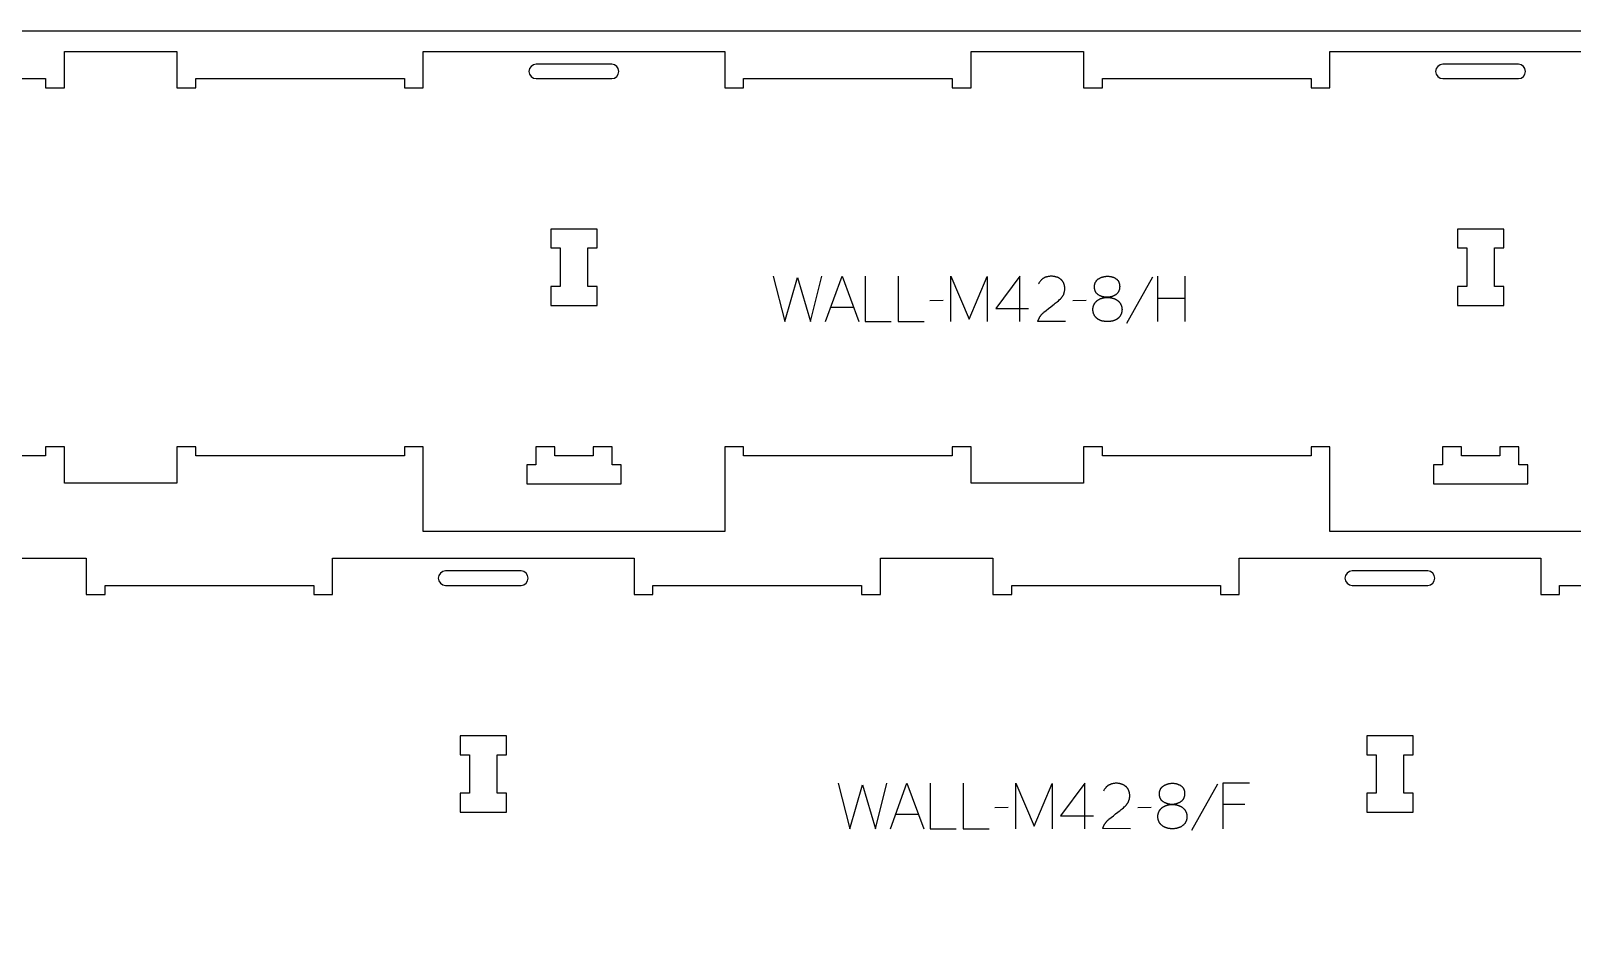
# Model space of a CAD drawing. Extents: x 2032 to 5216, y -27186 to -19593.
# Drawn here: x 3251 to 4271, y -23535 to -22937 of the extents above; entities that cross this region are included whole.
import ezdxf

# ---------------------------------------------------------------- set-up
doc = ezdxf.new("R2010")
doc.units = 0
for name, color, linetype in [('0_SHEET_SPRUCEPLY_2440X122', 1, 'CONTINUOUS'), ('1_ANYTOOL_1MMDEEP_LABELS_S', 2, 'CONTINUOUS'), ('3_ANYTOOL_CUTTHROUGH_INSID', 4, 'CONTINUOUS'), ('4_ANYTOOL_CUTTHROUGH_OUTSI', 5, 'CONTINUOUS')]:
    doc.layers.add(name, color=color, linetype=linetype)

msp = doc.modelspace()

# ---------------------------------------------------------------- linework, layer by layer
at = {"layer": '0_SHEET_SPRUCEPLY_2440X122'}
msp.add_lwpolyline([(4843.9, -22936.7), (4843.9, -24156.7), (2403.9, -24156.7), (2403.9, -22936.7)], close=True, dxfattribs=at)
at = {"layer": '1_ANYTOOL_1MMDEEP_LABELS_S'}
for points in [[(3742, -23099), (3749.7, -23129), (3758.1, -23099.9), (3766.6, -23129), (3774.1, -23099)], [(3776.7, -23129), (3787.6, -23099), (3798.6, -23129)], [(3802.9, -23099), (3802.9, -23129), (3820, -23129)], [(3824.7, -23099), (3824.7, -23129), (3841.8, -23129)], [(3859.6, -23129), (3859.6, -23099), (3871.6, -23127.4), (3883.6, -23099.1), (3883.6, -23129)], [(3905.2, -23129), (3905.2, -23099), (3889.2, -23120.3)], [(3935.4, -23129), (3917.1, -23128.9), (3917.2, -23128.5), (3917.3, -23128.2), (3917.4, -23128), (3917.5, -23127.8), (3917.6, -23127.6), (3917.7, -23127.4), (3917.8, -23127.2), (3917.9, -23126.9), (3918, -23126.7), (3918.1, -23126.5), (3918.2, -23126.3), (3918.3, -23126.1), (3918.4, -23125.9), (3918.5, -23125.7), (3918.7, -23125.5), (3918.8, -23125.3), (3918.9, -23125.2), (3919, -23125), (3919.2, -23124.8), (3919.3, -23124.6), (3919.5, -23124.4), (3919.6, -23124.3), (3919.8, -23124.1), (3919.9, -23123.9), (3920.1, -23123.7), (3920.3, -23123.6), (3920.4, -23123.4), (3920.6, -23123.2), (3920.8, -23123.1), (3921.1, -23122.8), (3922.6, -23121.6), (3924.1, -23120.4), (3925.6, -23119.2), (3927.1, -23118.1), (3927.9, -23117.5), (3928.6, -23116.9), (3929.3, -23116.4), (3930, -23115.8), (3930.7, -23115.2), (3931.3, -23114.6), (3932, -23114), (3932.6, -23113.4), (3932.7, -23113.2), (3932.8, -23113), (3933, -23112.9), (3933.1, -23112.7), (3933.2, -23112.6), (3933.4, -23112.4), (3933.5, -23112.2), (3933.6, -23112), (3933.7, -23111.9), (3933.8, -23111.7), (3933.9, -23111.5), (3934, -23111.3), (3934.1, -23111.2), (3934.2, -23111), (3934.2, -23110.8), (3934.3, -23110.6), (3934.4, -23110.4), (3934.5, -23110.2), (3934.5, -23110), (3934.6, -23109.8), (3934.6, -23109.6), (3934.7, -23109.4), (3934.7, -23109.2), (3934.8, -23109), (3934.8, -23108.8), (3934.8, -23108.6), (3934.9, -23108.3), (3934.9, -23108.1), (3934.9, -23107.9), (3934.9, -23107.7), (3934.9, -23107.5), (3934.9, -23107.2), (3934.9, -23107), (3934.9, -23106.7), (3934.9, -23106.5), (3934.9, -23106.3), (3934.9, -23106), (3934.8, -23105.8), (3934.8, -23105.6), (3934.8, -23105.3), (3934.7, -23105.1), (3934.7, -23104.9), (3934.6, -23104.7), (3934.6, -23104.5), (3934.5, -23104.3), (3934.4, -23104.1), (3934.4, -23103.9), (3934.3, -23103.7), (3934.2, -23103.5), (3934.1, -23103.3), (3934, -23103.1), (3933.9, -23103), (3933.8, -23102.8), (3933.7, -23102.6), (3933.6, -23102.4), (3933.5, -23102.3), (3933.4, -23102.1), (3933.2, -23102), (3933.1, -23101.8), (3933, -23101.7), (3932.8, -23101.5), (3932.7, -23101.4), (3932.5, -23101.2), (3932.4, -23101.1), (3932.2, -23101), (3932.1, -23100.9), (3931.9, -23100.7), (3931.7, -23100.6), (3931.6, -23100.5), (3931.4, -23100.4), (3931.2, -23100.3), (3931, -23100.2), (3930.9, -23100.1), (3930.7, -23100), (3930.5, -23099.9), (3930.3, -23099.8), (3930.1, -23099.7), (3929.9, -23099.7), (3929.7, -23099.6), (3929.5, -23099.5), (3929.3, -23099.5), (3929.1, -23099.4), (3928.9, -23099.4), (3928.7, -23099.3), (3928.5, -23099.3), (3928.3, -23099.2), (3928.1, -23099.2), (3927.8, -23099.1), (3927.6, -23099.1), (3927.4, -23099.1), (3927.2, -23099.1), (3926.9, -23099), (3926.7, -23099), (3926.5, -23099), (3926, -23099), (3925.6, -23099), (3925.3, -23099), (3924.9, -23099.1), (3924.6, -23099.1), (3924.2, -23099.1), (3923.9, -23099.2), (3923.6, -23099.3), (3923.2, -23099.3), (3922.9, -23099.4), (3922.8, -23099.5), (3922.6, -23099.5), (3922.5, -23099.6), (3922.3, -23099.6), (3922.2, -23099.7), (3922, -23099.7), (3921.9, -23099.8), (3921.7, -23099.8), (3921.6, -23099.9), (3921.5, -23100), (3921.3, -23100.1), (3921.2, -23100.1), (3921.1, -23100.2), (3920.9, -23100.3), (3920.8, -23100.4), (3920.7, -23100.4), (3920.5, -23100.5), (3920.4, -23100.6), (3920.3, -23100.7), (3920.2, -23100.8), (3920, -23100.9), (3919.9, -23101), (3919.8, -23101.1), (3919.7, -23101.2), (3919.6, -23101.3), (3919.4, -23101.4), (3919.3, -23101.5), (3919.2, -23101.6), (3919.1, -23101.8), (3919, -23101.9), (3918.9, -23102), (3918.8, -23102.1), (3918.6, -23102.4), (3918.4, -23102.6), (3918.2, -23102.9), (3918, -23103.2), (3917.8, -23103.5), (3917.7, -23103.8), (3917.5, -23104.1)], [(3992.9, -23099.5), (3975.7, -23130.2)], [(3996.4, -23099), (3996.4, -23129)], [(4014.7, -23129), (4014.7, -23099)], [(3780.2, -23119.4), (3795.1, -23119.4)], [(3854.5, -23115.1), (3845.7, -23115.2)], [(3889.2, -23120.3), (3911, -23120.3)], [(3949.1, -23115.1), (3940.3, -23115.2)], [(4014.7, -23113.7), (3996.4, -23113.7)], [(3784.9, -23434.3), (3792.7, -23464.3), (3801.1, -23435.2), (3809.6, -23464.3), (3817.1, -23434.3)], [(3819.7, -23464.3), (3830.5, -23434.3), (3841.6, -23464.3)], [(3845.9, -23434.3), (3845.9, -23464.3), (3863, -23464.3)], [(3867.7, -23434.3), (3867.7, -23464.3), (3884.8, -23464.3)], [(3902.6, -23464.3), (3902.6, -23434.3), (3914.6, -23462.7), (3926.6, -23434.4), (3926.6, -23464.3)], [(3948.1, -23464.3), (3948.2, -23434.3), (3932.2, -23455.7)], [(3978.4, -23464.3), (3960.1, -23464.2), (3960.2, -23463.8), (3960.3, -23463.5), (3960.4, -23463.3), (3960.5, -23463.1), (3960.5, -23462.9), (3960.6, -23462.7), (3960.7, -23462.5), (3960.8, -23462.2), (3960.9, -23462), (3961, -23461.8), (3961.2, -23461.6), (3961.3, -23461.4), (3961.4, -23461.2), (3961.5, -23461), (3961.6, -23460.8), (3961.8, -23460.7), (3961.9, -23460.5), (3962, -23460.3), (3962.2, -23460.1), (3962.3, -23459.9), (3962.5, -23459.7), (3962.6, -23459.6), (3962.8, -23459.4), (3962.9, -23459.2), (3963.1, -23459), (3963.2, -23458.9), (3963.4, -23458.7), (3963.6, -23458.5), (3963.8, -23458.4), (3964.1, -23458.1), (3965.6, -23456.9), (3967.1, -23455.7), (3968.6, -23454.5), (3970.1, -23453.4), (3970.9, -23452.8), (3971.6, -23452.3), (3972.3, -23451.7), (3973, -23451.1), (3973.7, -23450.5), (3974.3, -23449.9), (3974.9, -23449.3), (3975.5, -23448.7), (3975.7, -23448.5), (3975.8, -23448.4), (3976, -23448.2), (3976.1, -23448), (3976.2, -23447.9), (3976.3, -23447.7), (3976.5, -23447.5), (3976.6, -23447.4), (3976.7, -23447.2), (3976.8, -23447), (3976.9, -23446.8), (3977, -23446.6), (3977.1, -23446.5), (3977.1, -23446.3), (3977.2, -23446.1), (3977.3, -23445.9), (3977.4, -23445.7), (3977.4, -23445.5), (3977.5, -23445.3), (3977.6, -23445.1), (3977.6, -23444.9), (3977.7, -23444.7), (3977.7, -23444.5), (3977.7, -23444.3), (3977.8, -23444.1), (3977.8, -23443.9), (3977.8, -23443.6), (3977.9, -23443.4), (3977.9, -23443.2), (3977.9, -23443), (3977.9, -23442.8), (3977.9, -23442.5), (3977.9, -23442.3), (3977.9, -23442), (3977.9, -23441.8), (3977.9, -23441.6), (3977.8, -23441.3), (3977.8, -23441.1), (3977.8, -23440.9), (3977.7, -23440.6), (3977.7, -23440.4), (3977.6, -23440.2), (3977.6, -23440), (3977.5, -23439.8), (3977.5, -23439.6), (3977.4, -23439.4), (3977.3, -23439.2), (3977.3, -23439), (3977.2, -23438.8), (3977.1, -23438.6), (3977, -23438.4), (3976.9, -23438.3), (3976.8, -23438.1), (3976.7, -23437.9), (3976.6, -23437.7), (3976.5, -23437.6), (3976.3, -23437.4), (3976.2, -23437.3), (3976.1, -23437.1), (3976, -23437), (3975.8, -23436.8), (3975.7, -23436.7), (3975.5, -23436.5), (3975.4, -23436.4), (3975.2, -23436.3), (3975, -23436.2), (3974.9, -23436), (3974.7, -23435.9), (3974.5, -23435.8), (3974.4, -23435.7), (3974.2, -23435.6), (3974, -23435.5), (3973.8, -23435.4), (3973.7, -23435.3), (3973.5, -23435.2), (3973.3, -23435.1), (3973.1, -23435.1), (3972.9, -23435), (3972.7, -23434.9), (3972.5, -23434.8), (3972.3, -23434.8), (3972.1, -23434.7), (3971.9, -23434.7), (3971.7, -23434.6), (3971.5, -23434.6), (3971.3, -23434.5), (3971, -23434.5), (3970.8, -23434.4), (3970.6, -23434.4), (3970.4, -23434.4), (3970.2, -23434.4), (3969.9, -23434.3), (3969.7, -23434.3), (3969.5, -23434.3), (3969, -23434.3), (3968.6, -23434.3), (3968.3, -23434.3), (3967.9, -23434.4), (3967.6, -23434.4), (3967.2, -23434.4), (3966.9, -23434.5), (3966.5, -23434.6), (3966.2, -23434.6), (3965.9, -23434.7), (3965.8, -23434.8), (3965.6, -23434.8), (3965.5, -23434.9), (3965.3, -23434.9), (3965.2, -23435), (3965, -23435), (3964.9, -23435.1), (3964.7, -23435.2), (3964.6, -23435.2), (3964.4, -23435.3), (3964.3, -23435.4), (3964.2, -23435.4), (3964, -23435.5), (3963.9, -23435.6), (3963.8, -23435.7), (3963.6, -23435.7), (3963.5, -23435.8), (3963.4, -23435.9), (3963.3, -23436), (3963.1, -23436.1), (3963, -23436.2), (3962.9, -23436.3), (3962.8, -23436.4), (3962.7, -23436.5), (3962.5, -23436.6), (3962.4, -23436.7), (3962.3, -23436.8), (3962.2, -23436.9), (3962.1, -23437.1), (3962, -23437.2), (3961.9, -23437.3), (3961.8, -23437.4), (3961.6, -23437.7), (3961.4, -23437.9), (3961.2, -23438.2), (3961, -23438.5), (3960.8, -23438.8), (3960.7, -23439.1), (3960.5, -23439.4)], [(4035.9, -23434.8), (4018.7, -23465.6)], [(4057.1, -23434.3), (4039.5, -23434.3), (4039.5, -23464.3)], [(4054, -23448.3), (4039.5, -23448.3)], [(3823.1, -23454.8), (3838, -23454.8)], [(3897.4, -23450.4), (3888.7, -23450.5)], [(3932.2, -23455.7), (3953.9, -23455.7)], [(3992.1, -23450.4), (3983.3, -23450.5)]]:
    msp.add_lwpolyline(points, dxfattribs=at)
for points in [[(3963.3, -23099), (3963.7, -23099), (3964.1, -23099), (3964.5, -23099.1), (3964.7, -23099.1), (3964.9, -23099.1), (3965.1, -23099.1), (3965.3, -23099.2), (3965.5, -23099.2), (3965.6, -23099.2), (3965.8, -23099.3), (3966, -23099.3), (3966.2, -23099.4), (3966.4, -23099.4), (3966.5, -23099.5), (3966.7, -23099.5), (3966.9, -23099.6), (3967.1, -23099.7), (3967.2, -23099.7), (3967.4, -23099.8), (3967.6, -23099.9), (3967.7, -23099.9), (3967.9, -23100), (3968, -23100.1), (3968.2, -23100.2), (3968.3, -23100.3), (3968.5, -23100.4), (3968.6, -23100.5), (3968.8, -23100.6), (3968.9, -23100.7), (3969.1, -23100.8), (3969.2, -23100.9), (3969.4, -23101), (3969.5, -23101.1), (3969.6, -23101.2), (3969.7, -23101.4), (3969.8, -23101.5), (3970, -23101.6), (3970.1, -23101.8), (3970.2, -23101.9), (3970.3, -23102), (3970.4, -23102.2), (3970.4, -23102.3), (3970.5, -23102.5), (3970.6, -23102.6), (3970.7, -23102.8), (3970.7, -23102.9), (3970.8, -23103.1), (3970.9, -23103.3), (3970.9, -23103.5), (3971, -23103.6), (3971, -23103.8), (3971.1, -23104), (3971.1, -23104.2), (3971.1, -23104.4), (3971.2, -23104.6), (3971.2, -23104.7), (3971.2, -23104.9), (3971.2, -23105.2), (3971.2, -23105.4), (3971.3, -23105.6), (3971.3, -23105.8), (3971.3, -23106), (3971.2, -23106.2), (3971.2, -23106.4), (3971.2, -23106.7), (3971.2, -23106.9), (3971.2, -23107.1), (3971.1, -23107.3), (3971.1, -23107.5), (3971.1, -23107.7), (3971, -23107.9), (3971, -23108.1), (3970.9, -23108.2), (3970.8, -23108.4), (3970.8, -23108.6), (3970.7, -23108.8), (3970.6, -23108.9), (3970.5, -23109.1), (3970.4, -23109.3), (3970.3, -23109.4), (3970.3, -23109.6), (3970.1, -23109.7), (3970, -23109.9), (3969.9, -23110), (3969.8, -23110.2), (3969.7, -23110.3), (3969.6, -23110.5), (3969.4, -23110.6), (3969.3, -23110.7), (3969.1, -23110.8), (3969, -23111), (3968.8, -23111.1), (3968.7, -23111.2), (3968.5, -23111.3), (3968.4, -23111.4), (3968.2, -23111.5), (3968, -23111.6), (3967.9, -23111.7), (3967.7, -23111.8), (3967.5, -23111.9), (3967.4, -23111.9), (3967.2, -23112), (3967, -23112.1), (3966.8, -23112.2), (3966.7, -23112.2), (3966.5, -23112.3), (3966.3, -23112.4), (3966.1, -23112.4), (3966, -23112.5), (3965.8, -23112.5), (3965.6, -23112.6), (3965.4, -23112.6), (3965.2, -23112.7), (3965, -23112.7), (3964.8, -23112.8), (3964.7, -23112.8), (3964.5, -23112.8), (3964.3, -23112.9), (3964.1, -23112.9), (3963.9, -23112.9), (3963.7, -23112.9), (3963.5, -23112.9), (3963.3, -23112.9), (3962.9, -23112.9), (3962.5, -23112.9), (3962.1, -23112.9), (3961.8, -23112.9), (3961.6, -23112.9), (3961.4, -23112.8), (3961.2, -23112.8), (3961, -23112.8), (3960.8, -23112.7), (3960.7, -23112.7), (3960.5, -23112.7), (3960.3, -23112.6), (3960.1, -23112.6), (3959.9, -23112.5), (3959.8, -23112.5), (3959.6, -23112.4), (3959.4, -23112.4), (3959.2, -23112.3), (3959.1, -23112.2), (3958.9, -23112.2), (3958.7, -23112.1), (3958.5, -23112), (3958.4, -23111.9), (3958.2, -23111.9), (3957.9, -23111.7), (3957.5, -23111.5), (3957.2, -23111.3), (3957.1, -23111.2), (3956.9, -23111.1), (3956.8, -23111), (3956.6, -23110.9), (3956.5, -23110.7), (3956.3, -23110.6), (3956.3, -23110.6), (3956.2, -23110.5), (3956.1, -23110.4), (3956.1, -23110.4), (3956, -23110.3), (3956, -23110.2), (3955.9, -23110.2), (3955.9, -23110.1), (3955.8, -23110), (3955.7, -23109.9), (3955.7, -23109.9), (3955.6, -23109.8), (3955.6, -23109.7), (3955.5, -23109.7), (3955.5, -23109.6), (3955.4, -23109.5), (3955.4, -23109.3), (3955.3, -23109.2), (3955.2, -23109), (3955.1, -23108.8), (3955.1, -23108.7), (3955, -23108.5), (3954.9, -23108.3), (3954.9, -23108.1), (3954.8, -23107.9), (3954.8, -23107.7), (3954.8, -23107.5), (3954.7, -23107.3), (3954.7, -23107.1), (3954.7, -23106.9), (3954.6, -23106.7), (3954.6, -23106.5), (3954.6, -23106.3), (3954.6, -23106), (3954.6, -23105.8), (3954.6, -23105.6), (3954.6, -23105.4), (3954.7, -23105.2), (3954.7, -23104.9), (3954.7, -23104.7), (3954.8, -23104.5), (3954.8, -23104.3), (3954.8, -23104.1), (3954.9, -23103.9), (3954.9, -23103.8), (3955, -23103.6), (3955.1, -23103.4), (3955.1, -23103.2), (3955.2, -23103), (3955.3, -23102.9), (3955.4, -23102.7), (3955.5, -23102.6), (3955.6, -23102.4), (3955.7, -23102.2), (3955.7, -23102.2), (3955.8, -23102.1), (3955.8, -23102), (3955.9, -23101.9), (3956, -23101.8), (3956.1, -23101.7), (3956.2, -23101.5), (3956.4, -23101.4), (3956.5, -23101.3), (3956.6, -23101.2), (3956.8, -23101), (3956.9, -23100.9), (3957.1, -23100.8), (3957.3, -23100.7), (3957.4, -23100.6), (3957.6, -23100.5), (3957.8, -23100.4), (3957.9, -23100.3), (3958.1, -23100.2), (3958.3, -23100.1), (3958.5, -23100), (3958.6, -23100), (3958.8, -23099.9), (3959, -23099.8), (3959.2, -23099.7), (3959.3, -23099.7), (3959.5, -23099.6), (3959.7, -23099.5), (3959.9, -23099.5), (3960.1, -23099.4), (3960.3, -23099.4), (3960.5, -23099.3), (3960.7, -23099.3), (3960.9, -23099.2), (3961, -23099.2), (3961.2, -23099.2), (3961.6, -23099.1), (3962, -23099.1), (3962.4, -23099), (3962.9, -23099)], [(3963.2, -23113), (3963.7, -23113), (3964.2, -23113.1), (3964.5, -23113.1), (3964.7, -23113.1), (3965, -23113.1), (3965.2, -23113.2), (3965.5, -23113.2), (3965.7, -23113.2), (3965.9, -23113.3), (3966.2, -23113.3), (3966.4, -23113.4), (3966.6, -23113.4), (3966.8, -23113.5), (3967.1, -23113.6), (3967.3, -23113.6), (3967.5, -23113.7), (3967.7, -23113.8), (3967.9, -23113.9), (3968.1, -23114), (3968.3, -23114.1), (3968.5, -23114.2), (3968.7, -23114.3), (3968.9, -23114.4), (3969.1, -23114.5), (3969.3, -23114.6), (3969.4, -23114.7), (3969.6, -23114.8), (3969.8, -23115), (3970, -23115.1), (3970.1, -23115.2), (3970.3, -23115.4), (3970.4, -23115.5), (3970.6, -23115.7), (3970.7, -23115.8), (3970.9, -23116), (3971, -23116.1), (3971.1, -23116.3), (3971.3, -23116.4), (3971.4, -23116.6), (3971.5, -23116.7), (3971.6, -23116.9), (3971.7, -23117.1), (3971.8, -23117.3), (3971.9, -23117.4), (3972, -23117.6), (3972.1, -23117.8), (3972.2, -23118), (3972.3, -23118.2), (3972.3, -23118.3), (3972.4, -23118.5), (3972.4, -23118.7), (3972.5, -23118.9), (3972.5, -23119.1), (3972.6, -23119.3), (3972.6, -23119.5), (3972.7, -23119.7), (3972.7, -23119.9), (3972.7, -23120.2), (3972.7, -23120.4), (3972.7, -23120.6), (3972.8, -23120.8), (3972.8, -23121), (3972.8, -23121.3), (3972.7, -23121.5), (3972.7, -23121.7), (3972.7, -23121.9), (3972.7, -23122.1), (3972.7, -23122.3), (3972.6, -23122.6), (3972.6, -23122.8), (3972.5, -23123), (3972.5, -23123.2), (3972.4, -23123.4), (3972.4, -23123.6), (3972.3, -23123.8), (3972.3, -23123.9), (3972.2, -23124.1), (3972.1, -23124.3), (3972, -23124.5), (3971.9, -23124.7), (3971.8, -23124.8), (3971.7, -23125), (3971.6, -23125.2), (3971.5, -23125.3), (3971.4, -23125.5), (3971.3, -23125.7), (3971.1, -23125.8), (3971, -23126), (3970.9, -23126.1), (3970.7, -23126.3), (3970.6, -23126.4), (3970.4, -23126.6), (3970.3, -23126.7), (3970.1, -23126.8), (3970, -23127), (3969.8, -23127.1), (3969.6, -23127.2), (3969.4, -23127.3), (3969.3, -23127.5), (3969.1, -23127.6), (3968.9, -23127.7), (3968.7, -23127.8), (3968.5, -23127.9), (3968.3, -23128), (3968.1, -23128.1), (3967.9, -23128.2), (3967.7, -23128.2), (3967.5, -23128.3), (3967.3, -23128.4), (3967.1, -23128.5), (3966.8, -23128.5), (3966.6, -23128.6), (3966.4, -23128.6), (3966.2, -23128.7), (3965.9, -23128.8), (3965.7, -23128.8), (3965.5, -23128.8), (3965.2, -23128.9), (3965, -23128.9), (3964.7, -23128.9), (3964.5, -23129), (3964.2, -23129), (3963.7, -23129), (3963.2, -23129), (3962.6, -23129), (3962.1, -23129), (3961.9, -23129), (3961.6, -23128.9), (3961.4, -23128.9), (3961.1, -23128.9), (3960.9, -23128.8), (3960.6, -23128.8), (3960.4, -23128.8), (3960.2, -23128.7), (3959.9, -23128.6), (3959.7, -23128.6), (3959.5, -23128.5), (3959.3, -23128.5), (3959.1, -23128.4), (3958.9, -23128.3), (3958.6, -23128.2), (3958.4, -23128.2), (3958.2, -23128.1), (3958, -23128), (3957.8, -23127.9), (3957.7, -23127.8), (3957.5, -23127.7), (3957.3, -23127.6), (3957.1, -23127.5), (3956.9, -23127.3), (3956.7, -23127.2), (3956.6, -23127.1), (3956.4, -23127), (3956.2, -23126.8), (3956.1, -23126.7), (3955.9, -23126.6), (3955.8, -23126.4), (3955.6, -23126.3), (3955.5, -23126.1), (3955.3, -23126), (3955.2, -23125.8), (3955.1, -23125.7), (3955, -23125.5), (3954.8, -23125.3), (3954.7, -23125.2), (3954.6, -23125), (3954.5, -23124.8), (3954.4, -23124.7), (3954.3, -23124.5), (3954.3, -23124.3), (3954.2, -23124.1), (3954.1, -23123.9), (3954, -23123.8), (3954, -23123.6), (3953.9, -23123.4), (3953.9, -23123.2), (3953.8, -23123), (3953.8, -23122.8), (3953.7, -23122.6), (3953.7, -23122.3), (3953.7, -23122.1), (3953.6, -23121.9), (3953.6, -23121.7), (3953.6, -23121.5), (3953.6, -23121.3), (3953.6, -23121), (3953.6, -23120.8), (3953.6, -23120.6), (3953.6, -23120.4), (3953.6, -23120.2), (3953.7, -23119.9), (3953.7, -23119.7), (3953.7, -23119.5), (3953.8, -23119.3), (3953.8, -23119.1), (3953.9, -23118.9), (3953.9, -23118.7), (3954, -23118.5), (3954, -23118.3), (3954.1, -23118.2), (3954.2, -23118), (3954.3, -23117.8), (3954.3, -23117.6), (3954.4, -23117.4), (3954.5, -23117.3), (3954.6, -23117.1), (3954.7, -23116.9), (3954.8, -23116.7), (3955, -23116.6), (3955.1, -23116.4), (3955.2, -23116.3), (3955.3, -23116.1), (3955.5, -23116), (3955.6, -23115.8), (3955.8, -23115.7), (3955.9, -23115.5), (3956.1, -23115.4), (3956.2, -23115.2), (3956.4, -23115.1), (3956.6, -23115), (3956.7, -23114.8), (3956.9, -23114.7), (3957.1, -23114.6), (3957.3, -23114.5), (3957.5, -23114.4), (3957.7, -23114.3), (3957.8, -23114.2), (3958, -23114.1), (3958.2, -23114), (3958.4, -23113.9), (3958.6, -23113.8), (3958.9, -23113.7), (3959.1, -23113.6), (3959.3, -23113.6), (3959.5, -23113.5), (3959.7, -23113.4), (3959.9, -23113.4), (3960.2, -23113.3), (3960.4, -23113.3), (3960.6, -23113.2), (3960.9, -23113.2), (3961.1, -23113.2), (3961.4, -23113.1), (3961.6, -23113.1), (3961.9, -23113.1), (3962.1, -23113.1), (3962.6, -23113)], [(4006.3, -23434.3), (4006.7, -23434.3), (4007.1, -23434.3), (4007.5, -23434.4), (4007.7, -23434.4), (4007.9, -23434.4), (4008.1, -23434.4), (4008.3, -23434.5), (4008.4, -23434.5), (4008.6, -23434.5), (4008.8, -23434.6), (4009, -23434.6), (4009.2, -23434.7), (4009.3, -23434.7), (4009.5, -23434.8), (4009.7, -23434.8), (4009.9, -23434.9), (4010, -23435), (4010.2, -23435), (4010.4, -23435.1), (4010.5, -23435.2), (4010.7, -23435.3), (4010.9, -23435.3), (4011, -23435.4), (4011.2, -23435.5), (4011.3, -23435.6), (4011.5, -23435.7), (4011.6, -23435.8), (4011.8, -23435.9), (4011.9, -23436), (4012.1, -23436.1), (4012.2, -23436.2), (4012.3, -23436.3), (4012.5, -23436.4), (4012.6, -23436.5), (4012.7, -23436.7), (4012.8, -23436.8), (4012.9, -23436.9), (4013, -23437.1), (4013.1, -23437.2), (4013.2, -23437.3), (4013.3, -23437.5), (4013.4, -23437.6), (4013.5, -23437.8), (4013.6, -23437.9), (4013.7, -23438.1), (4013.7, -23438.3), (4013.8, -23438.4), (4013.9, -23438.6), (4013.9, -23438.8), (4014, -23438.9), (4014, -23439.1), (4014.1, -23439.3), (4014.1, -23439.5), (4014.1, -23439.7), (4014.2, -23439.9), (4014.2, -23440.1), (4014.2, -23440.3), (4014.2, -23440.5), (4014.2, -23440.7), (4014.2, -23440.9), (4014.2, -23441.1), (4014.2, -23441.3), (4014.2, -23441.5), (4014.2, -23441.7), (4014.2, -23442), (4014.2, -23442.2), (4014.1, -23442.4), (4014.1, -23442.6), (4014.1, -23442.8), (4014, -23443), (4014, -23443.2), (4013.9, -23443.4), (4013.9, -23443.5), (4013.8, -23443.7), (4013.7, -23443.9), (4013.7, -23444.1), (4013.6, -23444.3), (4013.5, -23444.4), (4013.4, -23444.6), (4013.3, -23444.7), (4013.2, -23444.9), (4013.1, -23445.1), (4013, -23445.2), (4012.9, -23445.3), (4012.8, -23445.5), (4012.7, -23445.6), (4012.5, -23445.8), (4012.4, -23445.9), (4012.3, -23446), (4012.1, -23446.1), (4012, -23446.3), (4011.8, -23446.4), (4011.7, -23446.5), (4011.5, -23446.6), (4011.3, -23446.7), (4011.2, -23446.8), (4011, -23446.9), (4010.8, -23447), (4010.7, -23447.1), (4010.5, -23447.2), (4010.3, -23447.3), (4010.2, -23447.3), (4010, -23447.4), (4009.8, -23447.5), (4009.6, -23447.6), (4009.5, -23447.6), (4009.3, -23447.7), (4009.1, -23447.7), (4008.9, -23447.8), (4008.7, -23447.9), (4008.6, -23447.9), (4008.4, -23447.9), (4008.2, -23448), (4008, -23448), (4007.8, -23448.1), (4007.6, -23448.1), (4007.4, -23448.1), (4007.3, -23448.2), (4007.1, -23448.2), (4006.9, -23448.2), (4006.7, -23448.2), (4006.5, -23448.2), (4006.3, -23448.2), (4005.9, -23448.2), (4005.5, -23448.2), (4005.1, -23448.2), (4004.7, -23448.2), (4004.6, -23448.2), (4004.4, -23448.1), (4004.2, -23448.1), (4004, -23448.1), (4003.8, -23448), (4003.6, -23448), (4003.5, -23448), (4003.3, -23447.9), (4003.1, -23447.9), (4002.9, -23447.8), (4002.7, -23447.8), (4002.6, -23447.7), (4002.4, -23447.7), (4002.2, -23447.6), (4002, -23447.5), (4001.9, -23447.5), (4001.7, -23447.4), (4001.5, -23447.3), (4001.4, -23447.2), (4001.2, -23447.2), (4000.9, -23447), (4000.5, -23446.8), (4000.2, -23446.6), (4000, -23446.5), (3999.9, -23446.4), (3999.7, -23446.3), (3999.6, -23446.2), (3999.5, -23446.1), (3999.3, -23445.9), (3999.3, -23445.9), (3999.2, -23445.8), (3999.1, -23445.7), (3999.1, -23445.7), (3999, -23445.6), (3998.9, -23445.5), (3998.9, -23445.5), (3998.8, -23445.4), (3998.8, -23445.3), (3998.7, -23445.3), (3998.7, -23445.2), (3998.6, -23445.1), (3998.6, -23445), (3998.5, -23445), (3998.5, -23444.9), (3998.4, -23444.8), (3998.3, -23444.6), (3998.3, -23444.5), (3998.2, -23444.3), (3998.1, -23444.1), (3998, -23444), (3998, -23443.8), (3997.9, -23443.6), (3997.9, -23443.4), (3997.8, -23443.2), (3997.8, -23443), (3997.7, -23442.8), (3997.7, -23442.6), (3997.7, -23442.4), (3997.6, -23442.2), (3997.6, -23442), (3997.6, -23441.8), (3997.6, -23441.6), (3997.6, -23441.3), (3997.6, -23441.1), (3997.6, -23440.9), (3997.6, -23440.7), (3997.6, -23440.5), (3997.7, -23440.2), (3997.7, -23440), (3997.7, -23439.8), (3997.8, -23439.6), (3997.8, -23439.4), (3997.9, -23439.3), (3997.9, -23439.1), (3998, -23438.9), (3998, -23438.7), (3998.1, -23438.5), (3998.2, -23438.4), (3998.3, -23438.2), (3998.3, -23438), (3998.4, -23437.9), (3998.5, -23437.7), (3998.6, -23437.5), (3998.7, -23437.5), (3998.7, -23437.4), (3998.8, -23437.3), (3998.9, -23437.3), (3999, -23437.1), (3999.1, -23437), (3999.2, -23436.8), (3999.3, -23436.7), (3999.5, -23436.6), (3999.6, -23436.5), (3999.8, -23436.3), (3999.9, -23436.2), (4000.1, -23436.1), (4000.2, -23436), (4000.4, -23435.9), (4000.6, -23435.8), (4000.7, -23435.7), (4000.9, -23435.6), (4001.1, -23435.5), (4001.3, -23435.4), (4001.4, -23435.3), (4001.6, -23435.3), (4001.8, -23435.2), (4002, -23435.1), (4002.1, -23435), (4002.3, -23435), (4002.5, -23434.9), (4002.7, -23434.8), (4002.9, -23434.8), (4003.1, -23434.7), (4003.3, -23434.7), (4003.4, -23434.6), (4003.6, -23434.6), (4003.8, -23434.5), (4004, -23434.5), (4004.2, -23434.5), (4004.6, -23434.4), (4005, -23434.4), (4005.4, -23434.3), (4005.8, -23434.3)], [(4006.1, -23448.3), (4006.7, -23448.3), (4007.2, -23448.4), (4007.4, -23448.4), (4007.7, -23448.4), (4007.9, -23448.4), (4008.2, -23448.5), (4008.4, -23448.5), (4008.7, -23448.5), (4008.9, -23448.6), (4009.1, -23448.6), (4009.4, -23448.7), (4009.6, -23448.7), (4009.8, -23448.8), (4010, -23448.9), (4010.3, -23448.9), (4010.5, -23449), (4010.7, -23449.1), (4010.9, -23449.2), (4011.1, -23449.3), (4011.3, -23449.4), (4011.5, -23449.5), (4011.7, -23449.6), (4011.9, -23449.7), (4012.1, -23449.8), (4012.2, -23449.9), (4012.4, -23450), (4012.6, -23450.1), (4012.8, -23450.3), (4012.9, -23450.4), (4013.1, -23450.5), (4013.3, -23450.7), (4013.4, -23450.8), (4013.6, -23451), (4013.7, -23451.1), (4013.9, -23451.3), (4014, -23451.4), (4014.1, -23451.6), (4014.3, -23451.7), (4014.4, -23451.9), (4014.5, -23452), (4014.6, -23452.2), (4014.7, -23452.4), (4014.8, -23452.6), (4014.9, -23452.7), (4015, -23452.9), (4015.1, -23453.1), (4015.2, -23453.3), (4015.2, -23453.5), (4015.3, -23453.6), (4015.4, -23453.8), (4015.4, -23454), (4015.5, -23454.2), (4015.5, -23454.4), (4015.6, -23454.6), (4015.6, -23454.8), (4015.6, -23455), (4015.7, -23455.2), (4015.7, -23455.5), (4015.7, -23455.7), (4015.7, -23455.9), (4015.7, -23456.1), (4015.7, -23456.3), (4015.7, -23456.6), (4015.7, -23456.8), (4015.7, -23457), (4015.7, -23457.2), (4015.7, -23457.4), (4015.6, -23457.7), (4015.6, -23457.9), (4015.6, -23458.1), (4015.5, -23458.3), (4015.5, -23458.5), (4015.4, -23458.7), (4015.4, -23458.9), (4015.3, -23459.1), (4015.2, -23459.2), (4015.2, -23459.4), (4015.1, -23459.6), (4015, -23459.8), (4014.9, -23460), (4014.8, -23460.1), (4014.7, -23460.3), (4014.6, -23460.5), (4014.5, -23460.6), (4014.4, -23460.8), (4014.3, -23461), (4014.1, -23461.1), (4014, -23461.3), (4013.9, -23461.4), (4013.7, -23461.6), (4013.6, -23461.7), (4013.4, -23461.9), (4013.3, -23462), (4013.1, -23462.1), (4012.9, -23462.3), (4012.8, -23462.4), (4012.6, -23462.5), (4012.4, -23462.7), (4012.2, -23462.8), (4012.1, -23462.9), (4011.9, -23463), (4011.7, -23463.1), (4011.5, -23463.2), (4011.3, -23463.3), (4011.1, -23463.4), (4010.9, -23463.5), (4010.7, -23463.5), (4010.5, -23463.6), (4010.3, -23463.7), (4010, -23463.8), (4009.8, -23463.8), (4009.6, -23463.9), (4009.4, -23464), (4009.1, -23464), (4008.9, -23464.1), (4008.7, -23464.1), (4008.4, -23464.1), (4008.2, -23464.2), (4007.9, -23464.2), (4007.7, -23464.2), (4007.4, -23464.3), (4007.2, -23464.3), (4006.7, -23464.3), (4006.1, -23464.3), (4005.6, -23464.3), (4005.1, -23464.3), (4004.8, -23464.3), (4004.6, -23464.2), (4004.3, -23464.2), (4004.1, -23464.2), (4003.9, -23464.1), (4003.6, -23464.1), (4003.4, -23464.1), (4003.2, -23464), (4002.9, -23464), (4002.7, -23463.9), (4002.5, -23463.8), (4002.3, -23463.8), (4002, -23463.7), (4001.8, -23463.6), (4001.6, -23463.5), (4001.4, -23463.5), (4001.2, -23463.4), (4001, -23463.3), (4000.8, -23463.2), (4000.6, -23463.1), (4000.4, -23463), (4000.3, -23462.9), (4000.1, -23462.8), (3999.9, -23462.7), (3999.7, -23462.5), (3999.5, -23462.4), (3999.4, -23462.3), (3999.2, -23462.1), (3999.1, -23462), (3998.9, -23461.9), (3998.7, -23461.7), (3998.6, -23461.6), (3998.5, -23461.4), (3998.3, -23461.3), (3998.2, -23461.1), (3998.1, -23461), (3997.9, -23460.8), (3997.8, -23460.6), (3997.7, -23460.5), (3997.6, -23460.3), (3997.5, -23460.1), (3997.4, -23460), (3997.3, -23459.8), (3997.2, -23459.6), (3997.2, -23459.4), (3997.1, -23459.2), (3997, -23459.1), (3996.9, -23458.9), (3996.9, -23458.7), (3996.8, -23458.5), (3996.8, -23458.3), (3996.7, -23458.1), (3996.7, -23457.9), (3996.7, -23457.7), (3996.6, -23457.4), (3996.6, -23457.2), (3996.6, -23457), (3996.6, -23456.8), (3996.6, -23456.6), (3996.6, -23456.3), (3996.6, -23456.1), (3996.6, -23455.9), (3996.6, -23455.7), (3996.6, -23455.5), (3996.6, -23455.2), (3996.7, -23455), (3996.7, -23454.8), (3996.7, -23454.6), (3996.8, -23454.4), (3996.8, -23454.2), (3996.9, -23454), (3996.9, -23453.8), (3997, -23453.6), (3997.1, -23453.5), (3997.2, -23453.3), (3997.2, -23453.1), (3997.3, -23452.9), (3997.4, -23452.7), (3997.5, -23452.6), (3997.6, -23452.4), (3997.7, -23452.2), (3997.8, -23452), (3997.9, -23451.9), (3998.1, -23451.7), (3998.2, -23451.6), (3998.3, -23451.4), (3998.5, -23451.3), (3998.6, -23451.1), (3998.7, -23451), (3998.9, -23450.8), (3999.1, -23450.7), (3999.2, -23450.5), (3999.4, -23450.4), (3999.5, -23450.3), (3999.7, -23450.1), (3999.9, -23450), (4000.1, -23449.9), (4000.3, -23449.8), (4000.4, -23449.7), (4000.6, -23449.6), (4000.8, -23449.5), (4001, -23449.4), (4001.2, -23449.3), (4001.4, -23449.2), (4001.6, -23449.1), (4001.8, -23449), (4002, -23448.9), (4002.3, -23448.9), (4002.5, -23448.8), (4002.7, -23448.7), (4002.9, -23448.7), (4003.2, -23448.6), (4003.4, -23448.6), (4003.6, -23448.5), (4003.9, -23448.5), (4004.1, -23448.5), (4004.3, -23448.4), (4004.6, -23448.4), (4004.8, -23448.4), (4005.1, -23448.4), (4005.6, -23448.3)]]:
    msp.add_lwpolyline(points, close=True, dxfattribs=at)
at = {"layer": '3_ANYTOOL_CUTTHROUGH_INSID', "color": 4}
for points in [[(3635.1, -22958.8), (3585.1, -22958.8, 1), (3585.1, -22968.3), (3635.1, -22968.3, 1)], [(4235.1, -22958.8), (4185.1, -22958.8, 1), (4185.1, -22968.3), (4235.1, -22968.3, 1)], [(3575.1, -23293.9), (3525.1, -23293.9, 1), (3525.1, -23303.4), (3575.1, -23303.4, 1)], [(4175.1, -23293.9), (4125.1, -23293.9, 1), (4125.1, -23303.4), (4175.1, -23303.4, 1)]]:
    msp.add_lwpolyline(points, format="xyb", close=True, dxfattribs=at)
for points in [[(3619.4, -23105.8), (3619.4, -23080.3), (3625.4, -23080.3), (3625.4, -23067.8), (3594.9, -23067.8), (3594.9, -23080.3), (3600.9, -23080.3), (3600.9, -23105.8), (3594.9, -23105.8), (3594.9, -23118.3), (3625.4, -23118.3), (3625.4, -23105.8)], [(4219.4, -23105.8), (4219.4, -23080.3), (4225.4, -23080.3), (4225.4, -23067.8), (4194.9, -23067.8), (4194.9, -23080.3), (4200.9, -23080.3), (4200.9, -23105.8), (4194.9, -23105.8), (4194.9, -23118.3), (4225.4, -23118.3), (4225.4, -23105.8)], [(3597.4, -23217.8), (3597.4, -23211.8), (3584.9, -23211.8), (3584.9, -23223.8), (3578.9, -23223.8), (3578.9, -23236.3), (3641.4, -23236.3), (3641.4, -23223.8), (3635.4, -23223.8), (3635.4, -23211.8), (3622.9, -23211.8), (3622.9, -23217.8)], [(4197.4, -23217.8), (4197.4, -23211.8), (4184.9, -23211.8), (4184.9, -23223.8), (4178.9, -23223.8), (4178.9, -23236.3), (4241.4, -23236.3), (4241.4, -23223.8), (4235.4, -23223.8), (4235.4, -23211.8), (4222.9, -23211.8), (4222.9, -23217.8)], [(3559.4, -23440.9), (3559.4, -23415.4), (3565.4, -23415.4), (3565.4, -23402.9), (3534.9, -23402.9), (3534.9, -23415.4), (3540.9, -23415.4), (3540.9, -23440.9), (3534.9, -23440.9), (3534.9, -23453.4), (3565.4, -23453.4), (3565.4, -23440.9)], [(4159.4, -23440.9), (4159.4, -23415.4), (4165.4, -23415.4), (4165.4, -23402.9), (4134.9, -23402.9), (4134.9, -23415.4), (4140.9, -23415.4), (4140.9, -23440.9), (4134.9, -23440.9), (4134.9, -23453.4), (4165.4, -23453.4), (4165.4, -23440.9)]]:
    msp.add_lwpolyline(points, close=True, dxfattribs=at)
at = {"layer": '4_ANYTOOL_CUTTHROUGH_OUTSI', "color": 5}
for points in [[(3122.4, -22968.3), (3260.4, -22968.3), (3260.4, -22974.3), (3272.9, -22974.3), (3272.9, -22950.3), (3347.4, -22950.3), (3347.4, -22974.3), (3359.9, -22974.3), (3359.9, -22968.3), (3460.1, -22968.3), (3497.9, -22968.3), (3497.9, -22974.3), (3510.4, -22974.3), (3510.4, -22950.3), (3709.9, -22950.3), (3709.9, -22974.3), (3722.4, -22974.3), (3722.4, -22968.3), (3860.4, -22968.3), (3860.4, -22974.3), (3872.9, -22974.3), (3872.9, -22950.3), (3947.4, -22950.3), (3947.4, -22974.3), (3959.9, -22974.3), (3959.9, -22968.3), (4097.9, -22968.3), (4097.9, -22974.3), (4110.4, -22974.3), (4110.4, -22950.3), (4309.9, -22950.3)], [(4309.9, -23267.8), (4110.4, -23267.8), (4110.4, -23212), (4110.4, -23211.8), (4097.9, -23211.8), (4097.9, -23217.8), (3959.9, -23217.8), (3959.9, -23211.8), (3947.4, -23211.8), (3947.4, -23235.8), (3872.9, -23235.8), (3872.9, -23211.8), (3860.4, -23211.8), (3860.4, -23217.8), (3722.4, -23217.8), (3722.4, -23211.8), (3709.9, -23211.8), (3709.9, -23212), (3709.9, -23267.8), (3510.4, -23267.8), (3510.4, -23212), (3510.4, -23211.8), (3497.9, -23211.8), (3497.9, -23217.8), (3460.1, -23217.8), (3359.9, -23217.8), (3359.9, -23211.8), (3347.4, -23211.8), (3347.4, -23235.8), (3272.9, -23235.8), (3272.9, -23211.8), (3260.4, -23211.8), (3260.4, -23217.8), (3122.4, -23217.8)], [(3212.9, -23285.4), (3287.4, -23285.4), (3287.4, -23309.4), (3299.9, -23309.4), (3299.9, -23303.4), (3437.9, -23303.4), (3437.9, -23309.4), (3450.4, -23309.4), (3450.4, -23285.4), (3649.9, -23285.4), (3649.9, -23309.4), (3662.4, -23309.4), (3662.4, -23303.4), (3800.4, -23303.4), (3800.4, -23309.4), (3812.9, -23309.4), (3812.9, -23285.4), (3887.4, -23285.4), (3887.4, -23309.4), (3899.9, -23309.4), (3899.9, -23303.4), (4000.1, -23303.4), (4037.9, -23303.4), (4037.9, -23309.4), (4050.4, -23309.4), (4050.4, -23285.4), (4249.9, -23285.4), (4249.9, -23309.4), (4262.4, -23309.4), (4262.4, -23303.4), (4400.4, -23303.4)]]:
    msp.add_lwpolyline(points, dxfattribs=at)

doc.saveas('drawing.dxf')
